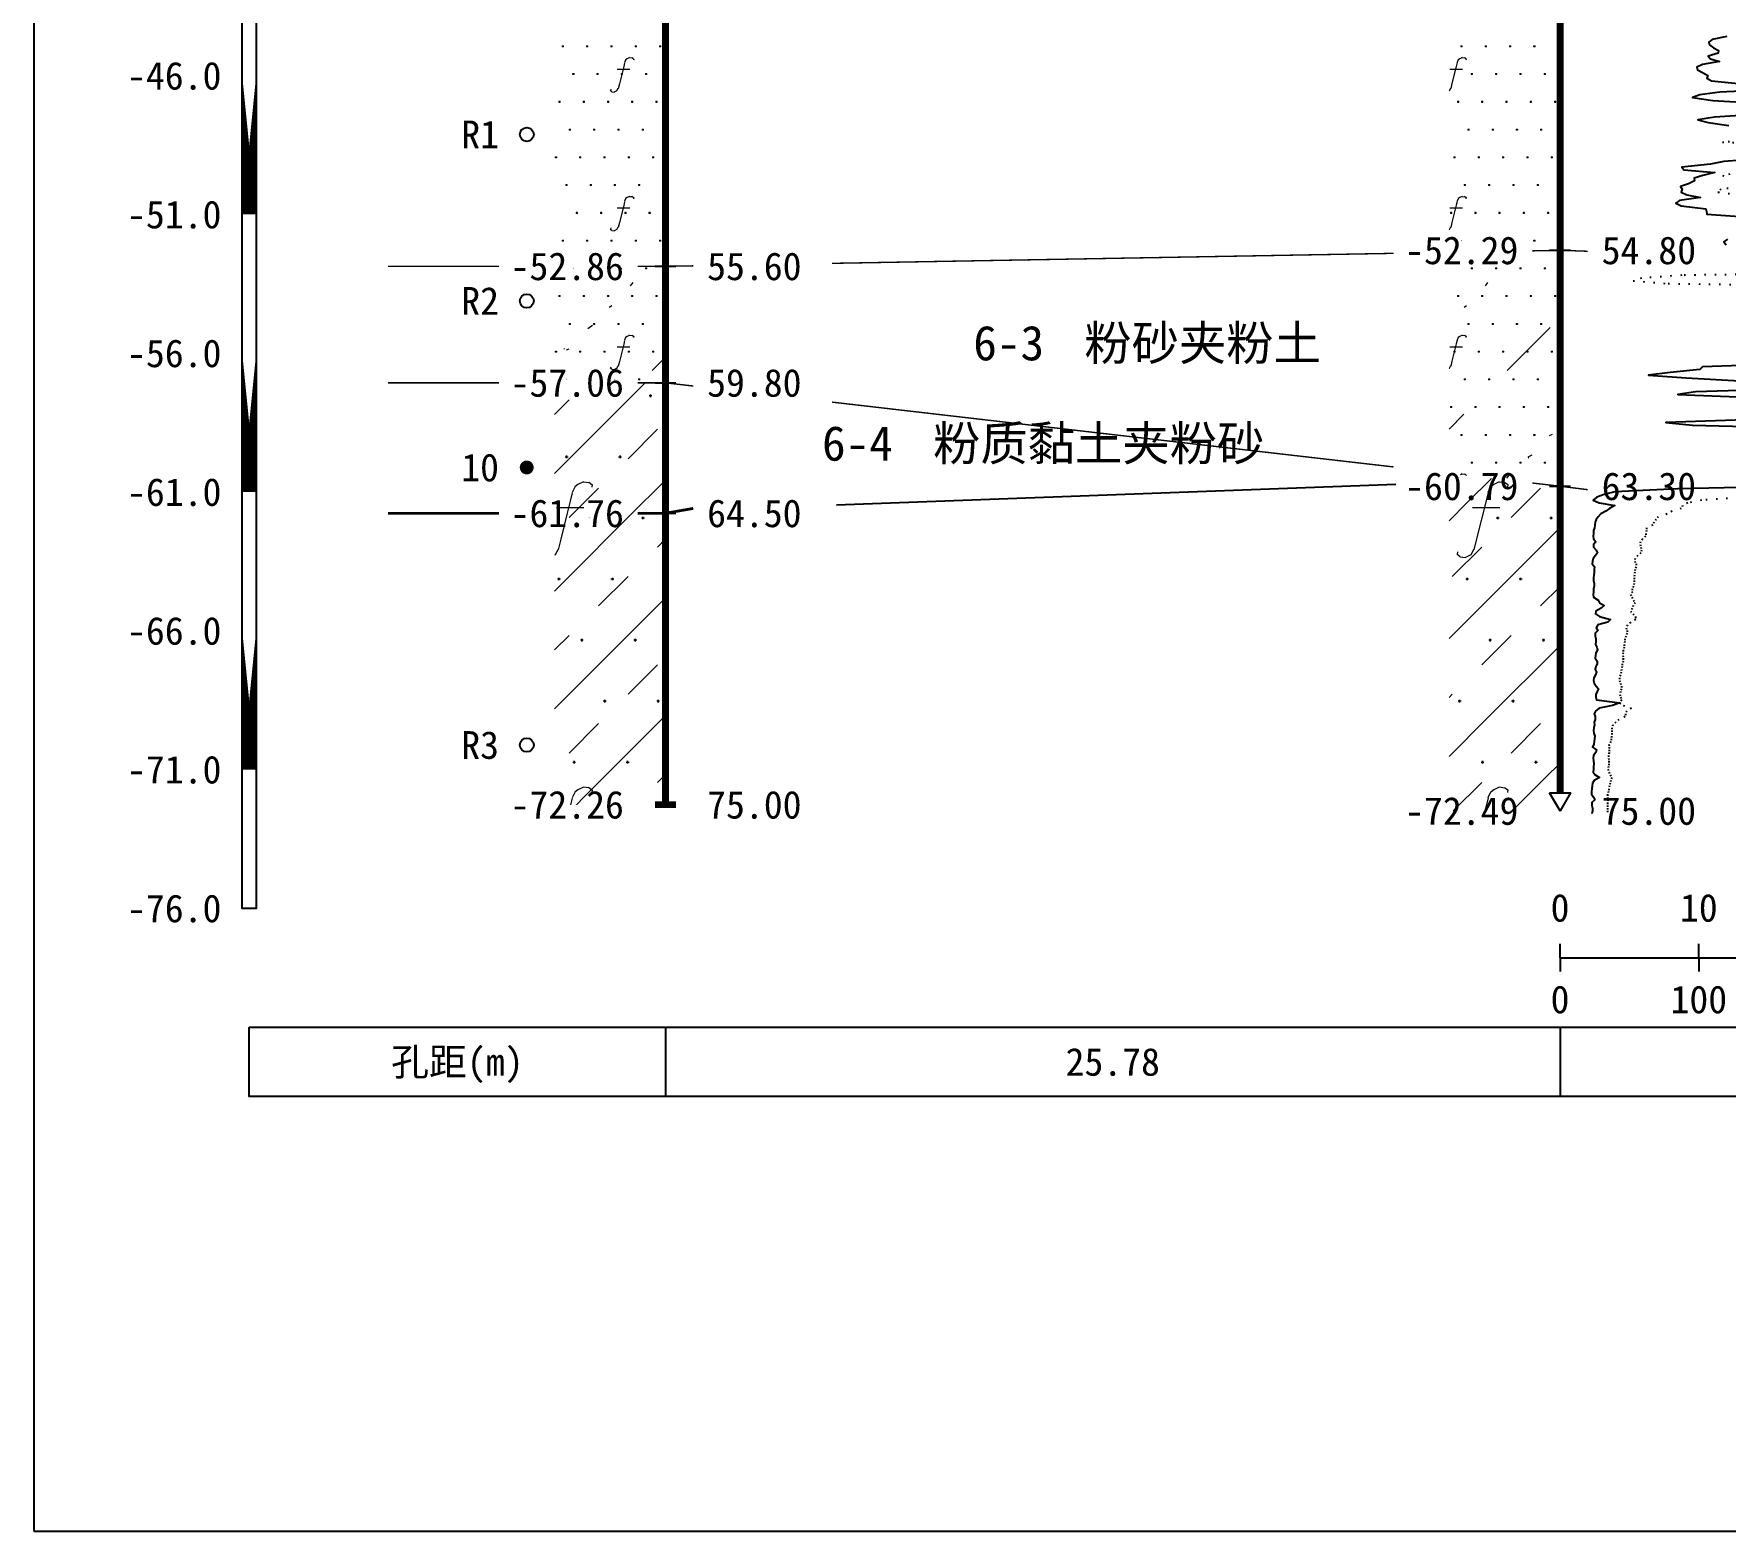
# Model space of a CAD drawing. Extents: x -37 to 3540, y -1485 to 297.
# Drawn here: x 2160.1 to 2281.9, y -1173 to -1065.1 of the extents above; entities that cross this region are included whole.
import ezdxf
from ezdxf.enums import TextEntityAlignment as Align

# ---------------------------------------------------------------- set-up
doc = ezdxf.new("R2010")
doc.units = 0
doc.linetypes.add('DOT', pattern=[6.35, 0, -6.35])
doc.layers.get('0').update_dxf_attribs({"linetype": 'CONTINUOUS'})
for name, color, linetype in [('CURVE', 200, 'CONTINUOUS'), ('FRAME', 7, 'CONTINUOUS'), ('HOLE', 41, 'CONTINUOUS'), ('RULER', 7, 'CONTINUOUS'), ('SAMPLE', 1, 'CONTINUOUS'), ('STRATUM', 241, 'CONTINUOUS')]:
    doc.layers.add(name, color=color, linetype=linetype)
doc.layers.add('HATCH', color=7, linetype='CONTINUOUS', lineweight=13)
doc.styles.add('ST', font='')
doc.styles.get('ST').set_extended_font_data('SimSun')
pattern_1 = [(82.875, (2351.602, -1189.206), (0.000369, 10.0001764), [0.0893, -80.5337]), (143.13, (2351.703, -1189.2818), (-29.999964, 20.000054), [0.12627, -49.87373]), (172.875, (2351.8803, -1189.304), (-70.000246, 9.99966), [0.17857, -80.44443]), (206.565, (2352.0587, -1189.2147), (-9.999705, -9.99969), [0.19954, -22.16046]), (243.435, (2352.148, -1189.0363), (9e-06, -9.9997), [0.19954, -22.16146]), (255.964, (2352.2373, -1188.679), (-0.0002, -9.9995), [0.36813, -40.86287]), (255.964, (2352.5473, -1187.439), (-0.0002, -9.9995), [1.2784, -39.9526]), (255.964, (2352.6158, -1187.165), (-0.0002, -9.9995), [0.28235, -40.94865]), (216.87, (2352.806, -1186.9108), (-9.999982, -10.000018), [0.12627, -49.87373]), (243.435, (2352.705, -1186.9865), (9e-06, -9.9997), [0.19954, -22.16146]), (206.565, (2352.9845, -1186.8215), (-9.999705, -9.99969), [0.19954, -22.16046]), (172.875, (2353.1617, -1186.8437), (-70.000246, 9.99966), [0.17857, -80.44443]), (143.13, (2353.2627, -1186.9194), (-29.999964, 20.000054), [0.12627, -49.87373]), (82.875, (2353.2516, -1187.008), (0.000369, 10.0001764), [0.0893, -80.5337]), (0, (2352.107, -1187.66), (0, 10), [0.89286, -9.10714]), (0, (2352.4617, -1188), (1, 2), [0, -1.75]), (0, (2352.4367, -1187.975), (1, 2), [0, -1.75]), (0, (2352.4367, -1188), (1, 2), [0, -1.75]), (0, (2352.4117, -1188), (1, 2), [0, -1.75]), (0, (2352.4367, -1188.025), (1, 2), [0, -1.75])]
pattern_2 = [(45, (2352.437, -1188), (-2e-06, 15.39996), [4.3383, -17.4406]), (45, (2358.625, -1181.777), (-2e-06, 15.39996), [4.3861, -17.3928]), (45, (2363.585, -1176.819), (-2e-06, 15.39996), [3.9899, -17.7889]), (26.565, (2352.437, -1180.3), (15.4, 15.4), [0.2123, -34.2231]), (36.8699, (2353.9767, -1178.76), (15.4, 15.4), [0.435, -76.565]), (315, (2360.137, -1172.653), (15.39996, 3e-06), [0.0727, -21.7062]), (26.565, (2360.137, -1188), (15.4, 15.4), [0.3184, -34.117]), (26.565, (2361.677, -1186.46), (15.4, 15.4), [0.2316, -34.2038]), (90, (2362.447, -1185.69), (-15.4, -1e-06), [0.0633, -15.3367]), (26.565, (2363.217, -1184.92), (15.4, 15.4), [0.2002, -68.6707]), (36.8699, (2364.7567, -1183.38), (15.4, 15.4), [0.2435, -76.7565]), (45, (2366.297, -1181.84), (-5e-07, 15.39996), [0.24, -21.5388]), (315, (2367.648, -1180.195), (15.39996, 3e-06), [0.0727, -21.7062]), (36.8699, (2355.5167, -1177.22), (15.4, 15.4), [0.2249, -76.7751]), (53.1301, (2357.0567, -1175.68), (30.8, 46.2), [0.29564, -76.70436]), (53.1301, (2358.5967, -1174.14), (30.8, 46.2), [0.2777, -76.7223])]
pattern_3 = [(45, (2352.4367, -1188), (-4.24264, 4.24264), [10, 0]), (45, (2353.4977, -1191.182), (-2.12132, 6.36396), [3, -3])]
pattern_4 = [(82.875, (2350.6005, -1190.6533), (0.000812, 22.00039), [0.1964, -177.1742]), (143.13, (2350.8228, -1190.82), (-65.99992, 44.00012), [0.2778, -109.7222]), (172.875, (2351.2126, -1190.8687), (-154.00054, 21.999253), [0.3929, -176.9777]), (206.565, (2351.605, -1190.672), (-21.99935, -21.9993), [0.439, -48.753]), (243.435, (2351.802, -1190.28), (2e-05, -21.99933), [0.439, -48.7552]), (255.964, (2351.998, -1189.494), (-0.00044, -21.9989), [0.8099, -89.8983]), (255.964, (2352.68, -1186.7656), (-0.00044, -21.9989), [2.8124, -87.8958]), (255.964, (2352.8307, -1186.163), (-0.00044, -21.9989), [0.6212, -90.087]), (216.87, (2353.2493, -1185.6037), (-21.99996, -22.00004), [0.2778, -109.7222]), (243.435, (2353.027, -1185.77), (2e-05, -21.99933), [0.439, -48.7552]), (206.565, (2353.642, -1185.407), (-21.99935, -21.9993), [0.439, -48.753]), (172.875, (2354.0317, -1185.456), (-154.00054, 21.999253), [0.3929, -176.9777]), (143.13, (2354.254, -1185.6228), (-65.99992, 44.00012), [0.2778, -109.7222]), (82.875, (2354.2296, -1185.8177), (0.000812, 22.00039), [0.1964, -177.1742]), (0, (2351.711, -1187.252), (0, 22), [1.9643, -20.0357]), (0, (2352.4917, -1188), (2.2, 4.4), [0, -3.85]), (0, (2352.4367, -1187.945), (2.2, 4.4), [0, -3.85]), (0, (2352.4367, -1188), (2.2, 4.4), [0, -3.85]), (0, (2352.3817, -1188), (2.2, 4.4), [0, -3.85]), (0, (2352.4367, -1188.055), (2.2, 4.4), [0, -3.85])]

# ---------------------------------------------------------------- blocks, each defined once
blk = doc.blocks.new('SampleSoilUndisturbed')
at = {"const_width": 0.5}
blk.add_lwpolyline([(-0.25, 0, 1), (0.25, 0, 1)], format="xyb", close=True, dxfattribs=at)
blk = doc.blocks.new('SampleSoilDisturbed')
blk.add_circle((0, 0), 0.5)

msp = doc.modelspace()

# ---------------------------------------------------------------- hatches: boundary and pattern name
at = {"layer": 'HATCH'}
h = msp.add_hatch(dxfattribs=at)
h.set_pattern_fill('FS', color=142, style=0)
h.set_pattern_definition(pattern_1)
h.paths.add_polyline_path([(2270.05, -1059.1), (2262.05, -1059.47), (2262.05, -1080.84), (2270.05, -1080.7)])
h.paths.add_polyline_path([(2257.98, -1082.19), (2267.54, -1082.19), (2267.54, -1079.26), (2257.98, -1079.26)], flags=9)
h.paths.add_polyline_path([(2257.98, -1060.59), (2267.54, -1060.59), (2267.54, -1057.66), (2257.98, -1057.66)], flags=9)
h = msp.add_hatch(dxfattribs=at)
h.set_pattern_fill('FS', color=142, style=0)
h.set_pattern_definition(pattern_1)
h.paths.add_polyline_path([(2205.59, -1062.05), (2197.59, -1062.05), (2197.59, -1081.85), (2205.59, -1081.85)])
h.paths.add_polyline_path([(2193.52, -1083.34), (2203.08, -1083.34), (2203.08, -1080.41), (2193.52, -1080.41)], flags=9)
h.paths.add_polyline_path([(2193.52, -1063.54), (2203.08, -1063.54), (2203.08, -1060.61), (2193.52, -1060.61)], flags=9)
h = msp.add_hatch(dxfattribs=at)
h.set_pattern_fill('FS', color=142, style=0)
h.set_pattern_definition(pattern_1)
h.paths.add_polyline_path([(2270.05, -1080.7), (2262.05, -1080.84), (2262.05, -1096.78), (2270.05, -1097.7)])
h.paths.add_polyline_path([(2257.98, -1099.19), (2267.54, -1099.19), (2267.54, -1096.26), (2257.98, -1096.26)], flags=9)
h.paths.add_polyline_path([(2257.98, -1082.19), (2267.54, -1082.19), (2267.54, -1079.26), (2257.98, -1079.26)], flags=9)
h = msp.add_hatch(dxfattribs=at)
h.set_pattern_fill('SZFT', color=142, scale=2.2, style=0)
h.set_pattern_definition(pattern_2)
h.paths.add_polyline_path([(2270.05, -1080.7), (2262.05, -1080.84), (2262.05, -1096.78), (2270.05, -1097.7)])
h.paths.add_polyline_path([(2257.98, -1099.19), (2267.54, -1099.19), (2267.54, -1096.26), (2257.98, -1096.26)], flags=9)
h.paths.add_polyline_path([(2257.98, -1082.19), (2267.54, -1082.19), (2267.54, -1079.26), (2257.98, -1079.26)], flags=9)
h = msp.add_hatch(dxfattribs=at)
h.set_pattern_fill('FS', color=142, style=0)
h.set_pattern_definition(pattern_1)
h.paths.add_polyline_path([(2205.59, -1081.85), (2197.59, -1081.85), (2197.59, -1090.25), (2205.59, -1090.25)])
h.paths.add_polyline_path([(2193.52, -1091.74), (2203.08, -1091.74), (2203.08, -1088.81), (2193.52, -1088.81)], flags=9)
h.paths.add_polyline_path([(2193.52, -1083.34), (2203.08, -1083.34), (2203.08, -1080.41), (2193.52, -1080.41)], flags=9)
h = msp.add_hatch(dxfattribs=at)
h.set_pattern_fill('SZFT', color=142, scale=2.2, style=0)
h.set_pattern_definition(pattern_2)
h.paths.add_polyline_path([(2205.59, -1081.85), (2197.59, -1081.85), (2197.59, -1090.25), (2205.59, -1090.25)])
h.paths.add_polyline_path([(2193.52, -1091.74), (2203.08, -1091.74), (2203.08, -1088.81), (2193.52, -1088.81)], flags=9)
h.paths.add_polyline_path([(2193.52, -1083.34), (2203.08, -1083.34), (2203.08, -1080.41), (2193.52, -1080.41)], flags=9)
h = msp.add_hatch(dxfattribs=at)
h.set_pattern_fill('FZNT', color=32, style=0)
h.set_pattern_definition(pattern_3)
h.paths.add_polyline_path([(2205.59, -1090.25), (2197.59, -1090.25), (2197.59, -1099.65), (2205.59, -1099.65)])
h.paths.add_polyline_path([(2193.52, -1101.14), (2203.08, -1101.14), (2203.08, -1098.21), (2193.52, -1098.21)], flags=9)
h.paths.add_polyline_path([(2193.52, -1091.74), (2203.08, -1091.74), (2203.08, -1088.81), (2193.52, -1088.81)], flags=9)
h = msp.add_hatch(dxfattribs=at)
h.set_pattern_fill('FS', color=32, scale=2.2, style=0)
h.set_pattern_definition(pattern_4)
h.paths.add_polyline_path([(2205.59, -1090.25), (2197.59, -1090.25), (2197.59, -1099.65), (2205.59, -1099.65)])
h.paths.add_polyline_path([(2193.52, -1101.14), (2203.08, -1101.14), (2203.08, -1098.21), (2193.52, -1098.21)], flags=9)
h.paths.add_polyline_path([(2193.52, -1091.74), (2203.08, -1091.74), (2203.08, -1088.81), (2193.52, -1088.81)], flags=9)
h = msp.add_hatch(dxfattribs=at)
h.set_pattern_fill('FZNT', color=32, style=0)
h.set_pattern_definition(pattern_3)
h.paths.add_polyline_path([(2270.05, -1097.7), (2262.05, -1096.78), (2262.05, -1121.1), (2270.05, -1121.1), (2269.3, -1119.8), (2270.05, -1119.8)])
h.paths.add_polyline_path([(2257.98, -1122.59), (2267.54, -1122.59), (2267.54, -1119.66), (2257.98, -1119.66)], flags=9)
h.paths.add_polyline_path([(2257.98, -1099.19), (2267.54, -1099.19), (2267.54, -1096.26), (2257.98, -1096.26)], flags=9)
h = msp.add_hatch(dxfattribs=at)
h.set_pattern_fill('FS', color=32, scale=2.2, style=0)
h.set_pattern_definition(pattern_4)
h.paths.add_polyline_path([(2270.05, -1097.7), (2262.05, -1096.78), (2262.05, -1121.1), (2270.05, -1121.1), (2269.3, -1119.8), (2270.05, -1119.8)])
h.paths.add_polyline_path([(2257.98, -1122.59), (2267.54, -1122.59), (2267.54, -1119.66), (2257.98, -1119.66)], flags=9)
h.paths.add_polyline_path([(2257.98, -1099.19), (2267.54, -1099.19), (2267.54, -1096.26), (2257.98, -1096.26)], flags=9)
h = msp.add_hatch(dxfattribs=at)
h.set_pattern_fill('FZNT', color=32, style=0)
h.set_pattern_definition(pattern_3)
h.paths.add_polyline_path([(2205.59, -1099.65), (2197.59, -1099.65), (2197.59, -1120.65), (2205.59, -1120.65)])
h.paths.add_polyline_path([(2193.52, -1122.14), (2203.08, -1122.14), (2203.08, -1119.21), (2193.52, -1119.21)], flags=9)
h.paths.add_polyline_path([(2193.52, -1101.14), (2203.08, -1101.14), (2203.08, -1098.21), (2193.52, -1098.21)], flags=9)
h = msp.add_hatch(dxfattribs=at)
h.set_pattern_fill('FS', color=32, scale=2.2, style=0)
h.set_pattern_definition(pattern_4)
h.paths.add_polyline_path([(2205.59, -1099.65), (2197.59, -1099.65), (2197.59, -1120.65), (2205.59, -1120.65)])
h.paths.add_polyline_path([(2193.52, -1122.14), (2203.08, -1122.14), (2203.08, -1119.21), (2193.52, -1119.21)], flags=9)
h.paths.add_polyline_path([(2193.52, -1101.14), (2203.08, -1101.14), (2203.08, -1098.21), (2193.52, -1098.21)], flags=9)

# ---------------------------------------------------------------- linework, layer by layer
at = {"layer": 'CURVE', "color": 30, "linetype": 'Continuous'}
for points in [[(2282.07, -1065.3), (2281.02, -1065.5), (2280.77, -1065.7), (2280.81, -1065.9), (2281.1, -1066.1), (2281.46, -1066.3), (2281.44, -1066.5), (2280.73, -1066.7), (2280.89, -1066.9), (2281.55, -1067.1), (2280.32, -1067.3), (2279.9, -1067.5), (2279.96, -1067.7), (2280.37, -1067.9), (2280.7, -1068.1), (2280.63, -1068.3), (2280.96, -1068.5), (2283.13, -1068.7)], [(2286.17, -1069.1), (2281.57, -1069.3), (2280.12, -1069.5), (2279.6, -1069.7), (2281.06, -1069.9), (2284.35, -1070.1)], [(2284.55, -1070.9), (2281.17, -1071.1), (2279.97, -1071.3), (2280.73, -1071.5), (2282.22, -1071.7)], [(2284.41, -1074.1), (2281.85, -1074.3), (2280.89, -1074.5), (2278.83, -1074.7), (2278.96, -1074.9), (2281.2, -1075.1), (2280.35, -1075.3), (2279.72, -1075.5), (2279.74, -1075.7), (2279.3, -1075.9), (2278.73, -1076.1), (2278.84, -1076.3), (2278.79, -1076.5), (2279.19, -1076.7), (2280.16, -1076.9), (2278.67, -1077.1), (2278.39, -1077.3), (2278.78, -1077.5), (2280.55, -1077.7), (2280.6, -1077.9), (2280.63, -1078.1), (2283.32, -1078.3)], [(2282.11, -1079.9), (2281.85, -1080.1), (2282.03, -1080.3)], [(2285.92, -1088.9), (2280.31, -1089.1), (2280.12, -1089.3), (2277.98, -1089.5), (2276.42, -1089.7), (2279.14, -1089.9), (2283.01, -1090.1)], [(2286.08, -1090.7), (2279.8, -1090.9), (2278.53, -1091.1), (2284.09, -1091.3)], [(2284.12, -1092.9), (2277.67, -1093.1), (2279.59, -1093.3), (2287.29, -1093.5)], [(2287.44, -1097.7), (2278.53, -1097.9), (2273.99, -1098.1), (2273.22, -1098.3), (2272.7, -1098.5), (2272.43, -1098.7), (2272.86, -1098.9), (2274, -1099.1), (2273.61, -1099.3), (2273.35, -1099.5), (2272.99, -1099.7), (2272.8, -1099.9), (2272.65, -1100.1), (2272.58, -1100.3), (2272.56, -1100.5), (2272.53, -1100.7), (2272.45, -1100.9), (2272.45, -1101.1), (2272.44, -1101.3), (2272.46, -1101.5), (2272.64, -1101.7), (2272.46, -1101.9), (2272.47, -1102.1), (2272.66, -1102.3), (2272.75, -1102.5), (2272.61, -1102.7), (2272.43, -1102.9), (2272.38, -1103.1), (2272.36, -1103.3), (2272.54, -1103.5), (2272.5, -1103.7), (2272.5, -1103.9), (2272.48, -1104.1), (2272.46, -1104.3), (2272.46, -1104.5), (2272.5, -1104.7), (2272.52, -1104.9), (2272.47, -1105.1), (2272.47, -1105.3), (2272.44, -1105.5), (2272.45, -1105.7), (2272.79, -1105.9), (2272.89, -1106.1), (2273.23, -1106.3), (2273.02, -1106.5), (2272.64, -1106.7), (2272.6, -1106.9), (2272.9, -1107.1), (2273.68, -1107.3), (2273.49, -1107.5), (2272.78, -1107.7), (2272.65, -1107.9), (2272.78, -1108.1), (2272.59, -1108.3), (2272.59, -1108.5), (2272.62, -1108.7), (2272.62, -1108.9), (2272.61, -1109.1), (2272.71, -1109.3), (2272.76, -1109.5), (2272.64, -1109.7), (2272.6, -1109.9), (2272.57, -1110.1), (2272.72, -1110.3), (2272.73, -1110.5), (2272.62, -1110.7), (2272.58, -1110.9), (2272.68, -1111.1), (2272.6, -1111.3), (2272.49, -1111.5), (2272.46, -1111.7), (2272.52, -1111.9), (2272.65, -1112.1), (2272.82, -1112.3), (2272.72, -1112.5), (2272.62, -1112.7), (2272.63, -1112.9), (2272.68, -1113.1), (2274.36, -1113.3), (2273.84, -1113.5), (2272.87, -1113.7), (2272.61, -1113.9), (2272.52, -1114.1), (2272.57, -1114.3), (2272.59, -1114.5), (2272.52, -1114.7), (2272.54, -1114.9), (2272.48, -1115.1), (2272.47, -1115.3), (2272.49, -1115.5), (2272.56, -1115.7), (2272.53, -1115.9), (2272.51, -1116.1), (2272.49, -1116.3), (2272.4, -1116.5), (2272.67, -1116.7), (2272.62, -1116.9), (2272.45, -1117.1), (2272.43, -1117.3), (2272.45, -1117.5), (2272.49, -1117.7), (2272.45, -1117.9), (2272.46, -1118.1), (2272.44, -1118.3), (2272.57, -1118.5), (2272.89, -1118.7), (2272.52, -1118.9), (2272.38, -1119.1), (2272.36, -1119.3), (2272.35, -1119.5), (2272.31, -1119.7), (2272.32, -1119.9), (2272.46, -1120.1), (2272.55, -1120.3), (2272.35, -1120.5), (2272.34, -1120.7), (2272.39, -1120.9), (2272.39, -1121.1), (2272.33, -1121.3)]]:
    msp.add_lwpolyline(points, dxfattribs=at)
at = {"layer": 'CURVE', "color": 100, "linetype": 'DOT', "ltscale": 0.1}
for points in [[(2287.4, -1072.7), (2281.75, -1072.9), (2287.4, -1073.1)], [(2283.63, -1076.1), (2281.63, -1076.3), (2281.43, -1076.5), (2282.85, -1076.7)], [(2283.02, -1075.1), (2281.75, -1075.3), (2282.43, -1075.5)], [(2293.79, -1082.3), (2278.82, -1082.5), (2275.93, -1082.7), (2275.31, -1082.9), (2277.84, -1083.1), (2293.62, -1083.3)], [(2283.59, -1098.5), (2280.25, -1098.7), (2279.25, -1098.9), (2278.88, -1099.1), (2278.79, -1099.3), (2278.13, -1099.5), (2277.78, -1099.7), (2277.13, -1099.9), (2276.98, -1100.1), (2276.82, -1100.3), (2276.73, -1100.5), (2276.29, -1100.7), (2276.27, -1100.9), (2276.24, -1101.1), (2276.22, -1101.3), (2276.01, -1101.5), (2275.84, -1101.7), (2275.82, -1101.9), (2275.86, -1102.1), (2275.92, -1102.3), (2275.88, -1102.5), (2275.65, -1102.7), (2275.47, -1102.9), (2275.43, -1103.1), (2275.53, -1103.3), (2275.53, -1103.5), (2275.46, -1103.7), (2275.43, -1103.9), (2275.42, -1104.1), (2275.38, -1104.3), (2275.38, -1104.5), (2275.4, -1104.7), (2275.35, -1104.9), (2275.25, -1105.1), (2275.26, -1105.3), (2275.12, -1105.5), (2275.22, -1105.7), (2275.35, -1105.9), (2275.47, -1106.1), (2275.32, -1106.3), (2275.25, -1106.5), (2275.15, -1106.7), (2275.29, -1106.9), (2275.48, -1107.1), (2275.51, -1107.3), (2275.14, -1107.5), (2274.9, -1107.7), (2274.81, -1107.9), (2274.89, -1108.1), (2274.88, -1108.3), (2274.8, -1108.5), (2274.71, -1108.7), (2274.71, -1108.9), (2274.66, -1109.1), (2274.67, -1109.3), (2274.61, -1109.5), (2274.6, -1109.7), (2274.57, -1109.9), (2274.61, -1110.1), (2274.6, -1110.3), (2274.53, -1110.5), (2274.53, -1110.7), (2274.47, -1110.9), (2274.46, -1111.1), (2274.4, -1111.3), (2274.33, -1111.5), (2274.34, -1111.7), (2274.4, -1111.9), (2274.47, -1112.1), (2274.47, -1112.3), (2274.4, -1112.5), (2274.37, -1112.7), (2274.4, -1112.9), (2274.5, -1113.1), (2274.34, -1113.3), (2274.6, -1113.5), (2275.2, -1113.7), (2274.86, -1113.9), (2274.76, -1114.1), (2274.75, -1114.3), (2274.29, -1114.5), (2274.08, -1114.7), (2273.86, -1114.9), (2273.79, -1115.1), (2273.78, -1115.3), (2273.79, -1115.5), (2273.77, -1115.7), (2273.74, -1115.9), (2273.71, -1116.1), (2273.57, -1116.3), (2273.6, -1116.5), (2273.58, -1116.7), (2273.58, -1116.9), (2273.54, -1117.1), (2273.54, -1117.3), (2273.57, -1117.5), (2273.57, -1117.7), (2273.54, -1117.9), (2273.5, -1118.1), (2273.57, -1118.3), (2273.65, -1118.5), (2273.78, -1118.7), (2273.7, -1118.9), (2273.65, -1119.1), (2273.62, -1119.3), (2273.57, -1119.5), (2273.54, -1119.7), (2273.47, -1119.9), (2273.47, -1120.1), (2273.51, -1120.3), (2273.47, -1120.5), (2273.46, -1120.7), (2273.46, -1120.9), (2273.47, -1121.1), (2273.47, -1121.3)]]:
    msp.add_lwpolyline(points, dxfattribs=at)
at = {"layer": 'FRAME', "linetype": 'Continuous'}
for p, q in [((2160.07, -906), (2160.07, -1173)), ((2160.07, -1173), (2997.96, -1173))]:
    msp.add_line(p, q, dxfattribs=at)
at = {"layer": 'HOLE', "linetype": 'Continuous', "const_width": 0.5}
for points in [[(2205.59, -970.65), (2205.59, -1120.65)], [(2270.05, -971.1), (2270.05, -1119.8)], [(2204.84, -1120.65), (2206.34, -1120.65)]]:
    msp.add_lwpolyline(points, dxfattribs=at)
at = {"layer": 'HOLE', "linetype": 'Continuous'}
for points in [[(2269.3, -1080.7), (2270.8, -1080.7)], [(2204.84, -1081.85), (2206.34, -1081.85)], [(2204.84, -1090.25), (2206.34, -1090.25)], [(2269.3, -1097.7), (2270.8, -1097.7)], [(2204.84, -1099.65), (2206.34, -1099.65)]]:
    msp.add_lwpolyline(points, dxfattribs=at)
msp.add_lwpolyline([(2269.3, -1119.8), (2270.8, -1119.8), (2270.05, -1121.1)], close=True, dxfattribs=at)
at = {"layer": 'RULER', "linetype": 'Continuous'}
for points in [[(2175.09, -968.12), (2176.09, -968.12), (2176.09, -1128.12), (2175.09, -1128.12)], [(2175.59, -1136.68), (2205.59, -1136.68), (2205.59, -1141.68), (2175.59, -1141.68)]]:
    msp.add_lwpolyline(points, close=True, dxfattribs=at)
at = {"layer": 'RULER', "linetype": 'Continuous', "const_width": 1}
for points in [[(2175.59, -1068.12), (2175.59, -1078.12)], [(2175.59, -1088.12), (2175.59, -1098.12)], [(2175.59, -1108.12), (2175.59, -1118.12)]]:
    msp.add_lwpolyline(points, close=True, dxfattribs=at)
at = {"layer": 'RULER', "linetype": 'Continuous'}
for points in [[(2270.05, -1131.68), (2270.05, -1130.68)], [(2280.05, -1131.68), (2280.05, -1130.68)], [(2270.05, -1131.68), (2330.05, -1131.68)], [(2270.05, -1131.68), (2270.05, -1132.68)], [(2280.05, -1131.68), (2280.05, -1132.68)], [(2205.59, -1136.68), (2270.05, -1136.68), (2270.05, -1141.68), (2205.59, -1141.68)], [(2270.05, -1136.68), (2335, -1136.68), (2335, -1141.68), (2270.05, -1141.68)]]:
    msp.add_lwpolyline(points, dxfattribs=at)
at = {"layer": 'STRATUM', "linetype": 'Continuous'}
for points, const_width in [([(2217.59, -1081.64), (2237.82, -1081.28), (2258.05, -1080.92)], 0.1), ([(2268.05, -1080.74), (2270.05, -1080.7), (2272.05, -1080.77)], 0.1), ([(2185.59, -1081.85), (2193.59, -1081.85)], 0.1), ([(2203.59, -1081.85), (2205.59, -1081.85), (2207.59, -1081.82)], 0.1), ([(2185.59, -1090.25), (2193.59, -1090.25)], 0.1), ([(2203.59, -1090.25), (2205.59, -1090.25), (2207.59, -1090.48)], 0.1), ([(2217.59, -1091.64), (2237.82, -1093.98), (2258.05, -1096.31)], 0.1), ([(2268.05, -1097.47), (2270.05, -1097.7), (2272.05, -1097.95)], 0.1), ([(2203.59, -1099.65), (2205.59, -1099.65), (2207.59, -1099.3)], 0.2), ([(2185.59, -1099.65), (2193.59, -1099.65)], 0.2)]:
    msp.add_lwpolyline(points, dxfattribs=dict(at, const_width=const_width))
at = {"layer": 'STRATUM'}
msp.add_lwpolyline([(2217.92, -1099.05), (2258.21, -1097.55)], dxfattribs=at)

# ---------------------------------------------------------------- block references
at = {"layer": 'SAMPLE'}
for name, p in [('SampleSoilDisturbed', (2195.59, -1072.35)), ('SampleSoilDisturbed', (2195.59, -1084.35)), ('SampleSoilUndisturbed', (2195.59, -1096.35)), ('SampleSoilDisturbed', (2195.59, -1116.35))]:
    msp.add_blockref(name, p, dxfattribs=at)

# ---------------------------------------------------------------- texts
at = {"layer": 'HOLE', "style": 'ST'}
for s, p in [('-52.29', (2267.05, -1080.7)), ('-52.86', (2202.59, -1081.85)), ('-57.06', (2202.59, -1090.25)), ('-60.79', (2267.05, -1097.7)), ('-61.76', (2202.59, -1099.65)), ('-72.26', (2202.59, -1120.65)), ('-72.49', (2267.05, -1121.1))]:
    msp.add_text(s, height=2, dxfattribs=at).set_placement(p, align=Align.MIDDLE_RIGHT)
for s, p in [('54.80', (2273.05, -1080.7)), ('55.60', (2208.59, -1081.85)), ('59.80', (2208.59, -1090.25)), ('63.30', (2273.05, -1097.7)), ('64.50', (2208.59, -1099.65)), ('75.00', (2208.59, -1120.65)), ('75.00', (2273.05, -1121.1))]:
    msp.add_text(s, height=2, dxfattribs=at).set_placement(p, align=Align.MIDDLE_LEFT)
at = {"layer": 'RULER', "style": 'ST'}
for s, p in [('-46.0', (2173.59, -1068.12)), ('-51.0', (2173.59, -1078.12)), ('-56.0', (2173.59, -1088.12)), ('-61.0', (2173.59, -1098.12)), ('-66.0', (2173.59, -1108.12)), ('-71.0', (2173.59, -1118.12)), ('-76.0', (2173.59, -1128.12))]:
    msp.add_text(s, height=2, dxfattribs=at).set_placement(p, align=Align.MIDDLE_RIGHT)
for s, p in [('0', (2270.05, -1129.68)), ('10', (2280.05, -1129.68))]:
    msp.add_text(s, height=2, dxfattribs=at).set_placement(p, align=Align.BOTTOM_CENTER)
for s, p in [('0', (2270.05, -1133.68)), ('100', (2280.05, -1133.68))]:
    msp.add_text(s, height=2, dxfattribs=at).set_placement(p, align=Align.TOP_CENTER)
for s, p in [('孔距(m)', (2190.59, -1139.18)), ('25.78', (2237.82, -1139.18))]:
    msp.add_text(s, height=2, dxfattribs=at).set_placement(p, align=Align.MIDDLE_CENTER)
at = {"layer": 'SAMPLE', "style": 'ST'}
for s, p in [('R1', (2193.59, -1072.35)), ('R2', (2193.59, -1084.35)), ('10', (2193.59, -1096.35)), ('R3', (2193.59, -1116.35))]:
    msp.add_text(s, height=2, dxfattribs=at).set_placement(p, align=Align.MIDDLE_RIGHT)
at = {"layer": 'STRATUM', "style": 'ST'}
for s, p in [('粉砂夹粉土', (2235.77, -1087.38)), ('6-3', (2227.77, -1087.38)), ('粉质黏土夹粉砂', (2224.87, -1094.61)), ('6-4', (2216.87, -1094.61))]:
    msp.add_text(s, height=2.5, dxfattribs=at).set_placement(p, align=Align.MIDDLE_LEFT)

doc.saveas('drawing.dxf')
